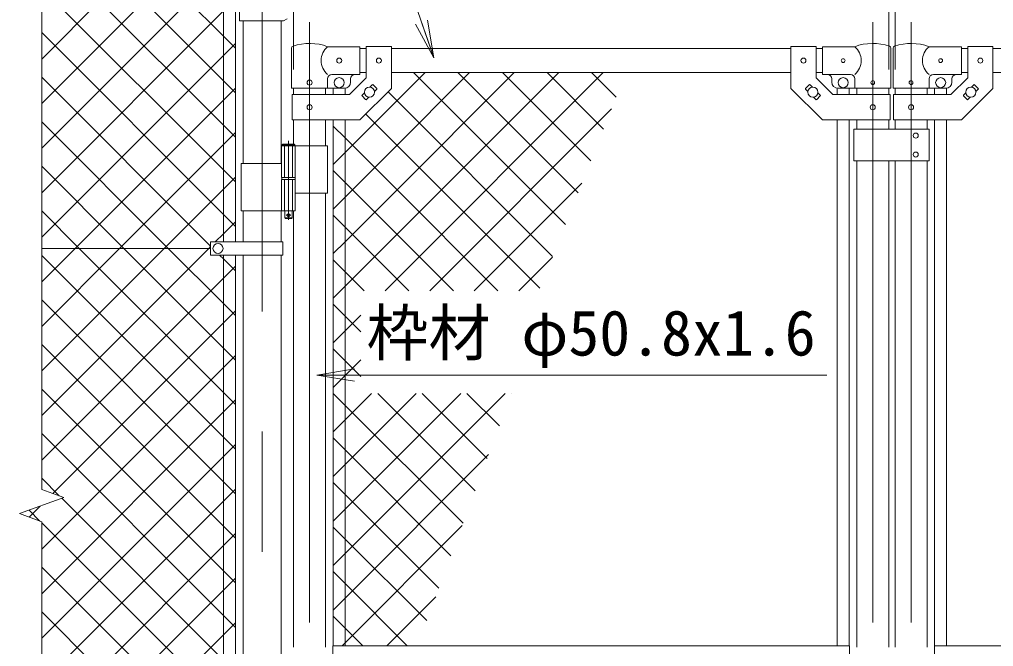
# Model space of a CAD drawing. Units: millimetres, scale not verified. Extents: x -6300 to 6300, y -4455 to 4455.
# Drawn here: x 846 to 2393, y 613 to 1608 of the extents above; entities that cross this region are included whole.
import ezdxf
from ezdxf.enums import TextEntityAlignment as Align

# ---------------------------------------------------------------- set-up
doc = ezdxf.new("R2010")
doc.units = ezdxf.units.MM
doc.header["$LTSCALE"] = 30
doc.linetypes.add('DASHED', pattern=[7.5, 6, -1.5])
doc.linetypes.add('USER1', pattern=[50.8, 31.75, -6.35, 6.35, -6.35])
for name, color, linetype, lineweight in [('0-1_D-BMK', 2, 'USER1', 13), ('0-2_D-STR1', 1, 'Continuous', 18), ('0-3_D-STR3', 3, 'Continuous', 13), ('0-7_D-STR-DIM', 7, 'Continuous', 9), ('0-8_0', 7, 'Continuous', 9), ('0-9_D-STR-TXT', 7, 'Continuous', 9), ('0-A_D-STR2', 7, 'Continuous', 9)]:
    doc.layers.add(name, color=color, linetype=linetype, lineweight=lineweight)
doc.styles.add('ＭＳ ゴシック', font='')
doc.styles.get('ＭＳ ゴシック').set_extended_font_data('MS Gothic')

# ---------------------------------------------------------------- blocks, each defined once
blk = doc.blocks.new('_Open')
at = {"layer": '0-8_0'}
blk.add_line((-30, 5), (0, 0), dxfattribs=at)
blk.add_lwpolyline([(-30, -5), (0, 0), (-30, 0)], dxfattribs=at)

msp = doc.modelspace()

# ---------------------------------------------------------------- linework, layer by layer
at = {"layer": '0-1_D-BMK'}
for p, q in [((1231.3, 2097.22), (1231.3, -798.6)), ((1306.7, 1603.71), (1306.7, -434.68)), ((2200.9, 1603.71), (2200.9, -434.68)), ((2261.7, 1603.71), (2261.7, -434.68)), ((1273.14, 1415.4), (1273.14, 1290.51)), ((1276.77, 1297.48), (1269.51, 1297.48))]:
    msp.add_line(p, q, dxfattribs=at)
at = {"layer": '0-2_D-STR1'}
for p, q in [((1201.05, 1606.08), (1201.05, 1379.48)), ((1261.55, 1606.08), (1261.55, 1379.48)), ((1386.7, 1561.98), (1396.7, 1561.98)), ((1436.7, 1561.98), (2070.9, 1561.98)), ((2110.9, 1561.98), (2120.9, 1561.98)), ((2351.7, 1561.98), (2341.7, 1561.98)), ((3025.9, 1561.98), (2391.7, 1561.98)), ((1386.7, 1523.98), (1396.7, 1523.98)), ((1436.7, 1523.98), (2070.9, 1523.98)), ((2110.9, 1523.98), (2120.9, 1523.98)), ((2351.7, 1523.98), (2341.7, 1523.98)), ((3025.9, 1523.98), (2391.7, 1523.98)), ((1281.3, 1498.98), (1281.3, 1488.93)), ((1332.1, 1498.98), (1332.1, 1488.93)), ((2175.5, 1498.98), (2175.5, 1488.93)), ((2226.3, 1498.98), (2226.3, 1488.93)), ((2236.3, 1498.98), (2236.3, 1488.93)), ((2287.1, 1498.98), (2287.1, 1488.93)), ((1281.3, 1448.93), (1281.3, 1410.48)), ((1332.1, 1448.93), (1332.1, 1407.48)), ((2175.5, 1448.93), (2175.5, 1433.93)), ((2226.3, 1448.93), (2226.3, 1433.93)), ((2236.3, 1448.93), (2236.3, 1433.93)), ((2287.1, 1448.93), (2287.1, 1433.93)), ((2175.5, 1383.93), (2175.5, 611.98)), ((2226.3, 1383.93), (2226.3, 611.98)), ((2236.3, 1383.93), (2236.3, 611.98)), ((2287.1, 1383.93), (2287.1, 611.98)), ((1332.1, 1332.48), (1332.1, 611.98)), ((1201.05, 1304.48), (1201.05, 1255.48)), ((1261.55, 1304.48), (1261.55, 1255.48)), ((1281.3, 1304.48), (1281.3, 611.98)), ((1201.05, 1234.48), (1201.05, 439.48)), ((1261.55, 1234.48), (1261.55, 439.48))]:
    msp.add_line(p, q, dxfattribs=at)
at = {"layer": '0-3_D-STR3'}
for p, q in [((1169.8, 1990.98), (1169.8, 1255.48)), ((1188.8, 1991.11), (1188.8, 1255.48)), ((1195.2, 1656.08), (1195.2, 1606.08)), ((1271.1, 1609.08), (1265.1, 1606.08)), ((1195.2, 1606.08), (1265.1, 1606.08)), ((1278.15, 1498.98), (1278.15, 1562.67)), ((1386.7, 1564.98), (1335.25, 1564.98)), ((1386.7, 1564.98), (1386.7, 1520.98)), ((1396.7, 1565.18), (1396.7, 1515.5)), ((1396.7, 1565.18), (1436.7, 1565.18)), ((1436.7, 1565.18), (1436.7, 1498.93)), ((2070.9, 1565.18), (2070.9, 1498.93)), ((2110.9, 1565.18), (2070.9, 1565.18)), ((2110.9, 1565.18), (2110.9, 1515.5)), ((2120.9, 1564.98), (2172.35, 1564.98)), ((2120.9, 1564.98), (2120.9, 1520.98)), ((2229.45, 1498.98), (2229.45, 1562.67)), ((2233.15, 1498.98), (2233.15, 1562.67)), ((2341.7, 1564.98), (2290.25, 1564.98)), ((2341.7, 1564.98), (2341.7, 1520.98)), ((2351.7, 1565.18), (2351.7, 1515.5)), ((2351.7, 1565.18), (2391.7, 1565.18)), ((2391.7, 1565.18), (2391.7, 1498.93)), ((1386.7, 1520.98), (1342.25, 1520.98)), ((2120.9, 1520.98), (2165.35, 1520.98)), ((2341.7, 1520.98), (2297.25, 1520.98)), ((1335.25, 1498.98), (1335.25, 1513.98)), ((1370.13, 1488.93), (1396.7, 1515.5)), ((1371.7, 1513.98), (1371.7, 1508.98)), ((1402.58, 1500.88), (1406.3, 1504.6)), ((1407.71, 1504.6), (1413.37, 1498.94)), ((2099.89, 1504.6), (2094.23, 1498.94)), ((2105.02, 1500.88), (2101.3, 1504.6)), ((2137.47, 1488.93), (2110.9, 1515.5)), ((2135.9, 1513.98), (2135.9, 1508.98)), ((2172.35, 1498.98), (2172.35, 1513.98)), ((2290.25, 1498.98), (2290.25, 1513.98)), ((2325.13, 1488.93), (2351.7, 1515.5)), ((2326.7, 1513.98), (2326.7, 1508.98)), ((2357.58, 1500.88), (2361.3, 1504.6)), ((2362.71, 1504.6), (2368.37, 1498.94)), ((1278.15, 1498.98), (1335.25, 1498.98)), ((1279, 1488.93), (1370.13, 1488.93)), ((1279, 1488.93), (1279, 1448.93)), ((1335.25, 1498.98), (1361.7, 1498.98)), ((1344.2, 1498.98), (1344.2, 1488.93)), ((1363.2, 1498.98), (1363.2, 1488.93)), ((1390.03, 1488.33), (1393.75, 1492.05)), ((1390.03, 1486.92), (1395.69, 1481.26)), ((1397.1, 1481.26), (1400.82, 1484.98)), ((1409.65, 1493.81), (1413.37, 1497.52)), ((2097.95, 1493.81), (2094.23, 1497.52)), ((2110.5, 1481.26), (2106.78, 1484.98)), ((2117.57, 1486.92), (2111.91, 1481.26)), ((2117.57, 1488.33), (2113.85, 1492.05)), ((2228.6, 1488.93), (2137.47, 1488.93)), ((2144.4, 1498.98), (2144.4, 1488.93)), ((2172.35, 1498.98), (2145.9, 1498.98)), ((2163.4, 1498.98), (2163.4, 1488.93)), ((2229.45, 1498.98), (2172.35, 1498.98)), ((2228.6, 1488.93), (2228.6, 1448.93)), ((2233.15, 1498.98), (2290.25, 1498.98)), ((2234, 1488.93), (2325.13, 1488.93)), ((2234, 1488.93), (2234, 1448.93)), ((2290.25, 1498.98), (2316.7, 1498.98)), ((2299.2, 1498.98), (2299.2, 1488.93)), ((2318.2, 1498.98), (2318.2, 1488.93)), ((2345.03, 1488.33), (2348.75, 1492.05)), ((2345.03, 1486.92), (2350.69, 1481.26)), ((2352.1, 1481.26), (2355.82, 1484.98)), ((2364.65, 1493.81), (2368.37, 1497.52)), ((1344.2, 1448.93), (1344.2, 614.48)), ((1363.2, 1448.93), (1363.2, 614.48)), ((2144.4, 1448.93), (2144.4, 614.48)), ((2163.4, 1448.93), (2163.4, 614.48)), ((2299.2, 1448.93), (2299.2, 614.48)), ((2318.2, 1448.93), (2318.2, 614.48)), ((2290.7, 1433.93), (2170.7, 1433.93)), ((2170.7, 1433.93), (2170.7, 1383.93)), ((2290.7, 1433.93), (2290.7, 1383.93)), ((1262.34, 1407.48), (1262.34, 1357.48)), ((1335.25, 1407.48), (1262.34, 1407.48)), ((1263.14, 1409.48), (1264.14, 1410.48)), ((1263.14, 1409.48), (1263.14, 1407.48)), ((1263.14, 1409.48), (1283.14, 1409.48)), ((1282.14, 1410.48), (1264.14, 1410.48)), ((1283.94, 1407.48), (1283.94, 1357.48)), ((1335.25, 1407.48), (1335.25, 1332.48)), ((1262.34, 1379.48), (1198, 1379.48)), ((1198, 1379.48), (1198, 1304.48)), ((2290.7, 1383.93), (2170.7, 1383.93)), ((1283.94, 1357.48), (1262.34, 1357.48)), ((1283.94, 1354.48), (1262.34, 1354.48)), ((1262.34, 1354.48), (1262.34, 1304.48)), ((1262.64, 1357.48), (1262.64, 1354.48)), ((1283.64, 1354.48), (1262.64, 1354.48)), ((1283.64, 1357.48), (1283.64, 1354.48)), ((1283.94, 1354.48), (1283.94, 1304.48)), ((1335.25, 1332.48), (1284.05, 1332.48)), ((1283.94, 1304.48), (1198, 1304.48)), ((1279.14, 1304.48), (1279.14, 1293.48)), ((1268.14, 1292.48), (1267.14, 1293.48)), ((1278.14, 1292.48), (1268.14, 1292.48)), ((1278.14, 1292.48), (1279.14, 1293.48)), ((1149.3, 1255.48), (1149.3, 1234.48)), ((1264.1, 1255.48), (1149.3, 1255.48)), ((1264.1, 1255.48), (1264.1, 1234.48)), ((881.3, 1244.98), (1149.3, 1244.98)), ((1264.1, 1234.48), (1149.3, 1234.48)), ((1169.8, 1234.48), (1169.8, 439.48)), ((1188.8, 1234.48), (1188.8, 439.48)), ((2163.8, 614.48), (1343.8, 614.48)), ((1343.8, 559.48), (1343.8, 614.48)), ((2163.8, 593.48), (2163.8, 614.48)), ((2298.8, 614.48), (3118.8, 614.48)), ((2298.8, 593.48), (2298.8, 614.48))]:
    msp.add_line(p, q, dxfattribs=at)
at = {"layer": '0-3_D-STR3', "linetype": 'DASHED'}
for p, q in [((1266.84, 1407.48), (1266.84, 1357.48)), ((1279.44, 1407.48), (1279.44, 1357.48)), ((1266.84, 1354.48), (1266.84, 1304.48)), ((1279.44, 1354.48), (1279.44, 1304.48))]:
    msp.add_line(p, q, dxfattribs=at)
at = {"layer": '0-3_D-STR3'}
for points in [[(1279, 1448.93), (1386.7, 1448.93), (1436.7, 1498.93)], [(2228.6, 1448.93), (2120.9, 1448.93), (2070.9, 1498.93)], [(2234, 1448.93), (2341.7, 1448.93), (2391.7, 1498.93)], [(1282.14, 1410.48), (1283.14, 1409.48), (1283.14, 1407.48)], [(1267.14, 1304.48), (1267.14, 1293.48), (1279.14, 1293.48)]]:
    msp.add_lwpolyline(points, dxfattribs=at)
for centre, radius in [((1353.7, 1542.98), 4), ((1416.7, 1542.93), 4), ((2090.9, 1542.93), 4), ((2371.7, 1542.93), 4), ((2153.9, 1542.98), 3), ((2308.7, 1542.98), 3), ((1353.7, 1507.98), 8), ((2153.9, 1507.98), 8), ((2308.7, 1507.98), 8), ((1306.7, 1507.98), 4), ((1401.7, 1492.93), 8), ((2105.9, 1492.93), 8), ((2200.9, 1507.98), 3), ((2261.7, 1507.98), 3), ((2356.7, 1492.93), 8), ((1306.7, 1468.93), 4), ((2200.9, 1468.93), 4), ((2261.7, 1468.93), 4), ((2269.21, 1423.93), 4), ((2269.21, 1393.93), 4), ((1273.14, 1297.48), 2.5), ((1161.3, 1244.98), 8)]:
    msp.add_circle(centre, radius, dxfattribs=at)
for centre, radius, start, end in [((1281.45, 1562.67), 3.3, 109.22051, 180), ((1306.7, 1490.25), 80, 69.0916, 109.22051), ((1353.45, 1542.98), 28.55, 129.59418, 230.40582), ((2200.9, 1490.25), 80, 70.77949, 110.9084), ((2154.15, 1542.98), 28.55, 309.59418, 50.40582), ((2226.15, 1562.67), 3.3, 0, 70.77949), ((2236.45, 1562.67), 3.3, 109.22051, 180), ((2261.7, 1490.25), 80, 69.0916, 109.22051), ((2308.45, 1542.98), 28.55, 129.59418, 230.40582), ((1342.25, 1513.98), 7, 90, 180), ((1378.7, 1513.98), 7, 90, 180), ((2128.9, 1513.98), 7, 0, 90), ((2165.35, 1513.98), 7, 0, 90), ((2297.25, 1513.98), 7, 90, 180), ((2333.7, 1513.98), 7, 90, 180), ((1361.7, 1508.98), 10, 270, 0), ((1407, 1503.89), 1, 45, 135), ((2100.6, 1503.89), 1, 45, 135), ((2145.9, 1508.98), 10, 180, 270), ((2316.7, 1508.98), 10, 270, 0), ((2362, 1503.89), 1, 45, 135), ((1390.74, 1487.62), 1, 135, 225), ((1412.66, 1498.23), 1, 315, 45), ((2094.94, 1498.23), 1, 135, 225), ((2116.86, 1487.62), 1, 315, 45), ((2345.74, 1487.62), 1, 135, 225), ((2367.66, 1498.23), 1, 315, 45), ((1396.4, 1481.97), 1, 225, 315), ((2111.2, 1481.97), 1, 225, 315), ((2351.4, 1481.97), 1, 225, 315)]:
    msp.add_arc(centre, radius, start, end, dxfattribs=at)
at = {"layer": '0-7_D-STR-DIM'}
for p, q in [((1281.3, 1528.98), (1281.3, 2341.98)), ((2226.3, 1528.98), (2226.3, 2341.98)), ((2226.3, 1528.98), (2226.3, 2341.98)), ((2236.3, 1528.98), (2236.3, 2341.98)), ((2236.3, 1528.98), (2236.3, 2341.98)), ((881.3, 862.63), (881.3, 2124.98)), ((916.54, 849.8), (881.3, 862.63)), ((846.06, 824.15), (916.54, 849.8)), ((881.3, 811.33), (846.06, 824.15)), ((881.3, -531.02), (881.3, 811.33))]:
    msp.add_line(p, q, dxfattribs=at)
at = {"layer": '0-9_D-STR-TXT'}
for points in [[(2113.04, 1764.07), (1428.74, 1764.07), (1503.34, 1549.24)], [(2127.74, 1044.06), (1601.49, 1044.06), (1319.95, 1044.06)]]:
    msp.add_lwpolyline(points, dxfattribs=at)
at = {"layer": '0-A_D-STR2'}
for p, q in [((1169.8, 1581.76), (881.3, 1870.26)), ((881.3, 1545.47), (1169.8, 1833.97)), ((1169.8, 1511.05), (881.3, 1799.55)), ((881.3, 1474.75), (1169.8, 1763.25)), ((1169.8, 1440.34), (881.3, 1728.84)), ((881.3, 1404.04), (1169.8, 1692.54)), ((1169.8, 1369.63), (881.3, 1658.13)), ((881.3, 1333.33), (1169.8, 1621.83)), ((1169.8, 1298.91), (881.3, 1587.41)), ((1188.8, 1562.76), (1169.8, 1581.76)), ((1169.8, 1551.12), (1188.8, 1570.12)), ((881.3, 1262.62), (1169.8, 1551.12)), ((1149.3, 1248.7), (881.3, 1516.7)), ((1436.7, 1470.54), (1490.14, 1523.98)), ((1436.7, 1399.83), (1560.85, 1523.98)), ((1436.7, 1329.12), (1631.56, 1523.98)), ((1436.7, 1258.41), (1702.27, 1523.98)), ((1712.77, 1282.73), (1471.53, 1523.98)), ((1732.93, 1333.29), (1542.24, 1523.98)), ((1753.08, 1383.85), (1612.95, 1523.98)), ((1773.23, 1434.4), (1683.66, 1523.98)), ((1793.39, 1484.96), (1754.37, 1523.98)), ((1188.8, 1492.05), (1169.8, 1511.05)), ((1169.8, 1480.41), (1188.8, 1499.41)), ((1436.7, 1488.1), (1431.28, 1493.51)), ((1692.62, 1232.18), (1436.7, 1488.1)), ((934.37, 1244.98), (1169.8, 1480.41)), ((1363.2, 1397.04), (1436.7, 1470.54)), ((1436.7, 1417.38), (1395.93, 1458.16)), ((1497.43, 1177.72), (1785.91, 1466.19)), ((1082.32, 1244.98), (881.3, 1445.99)), ((1188.8, 1421.34), (1169.8, 1440.34)), ((1344.2, 1448.75), (1344.38, 1448.93)), ((1363.2, 1420.17), (1344.2, 1439.17)), ((1169.8, 1409.7), (1188.8, 1428.7)), ((1005.08, 1244.98), (1169.8, 1409.7)), ((1436.7, 1346.67), (1363.2, 1420.17)), ((1672.46, 1181.62), (1436.7, 1417.38)), ((1344.2, 1378.04), (1363.2, 1397.04)), ((1363.2, 1326.33), (1436.7, 1399.83)), ((1011.6, 1244.98), (881.3, 1375.28)), ((1188.8, 1350.63), (1169.8, 1369.63)), ((1363.2, 1349.46), (1344.2, 1368.46)), ((1169.8, 1338.99), (1188.8, 1357.99)), ((1436.7, 1275.96), (1363.2, 1349.46)), ((1605.66, 1177.72), (1436.7, 1346.67)), ((1568.14, 1177.72), (1739.03, 1348.61)), ((1075.79, 1244.98), (1169.8, 1338.99)), ((1344.2, 1307.33), (1363.2, 1326.33)), ((1363.2, 1255.62), (1436.7, 1329.12)), ((940.89, 1244.98), (881.3, 1304.57)), ((1188.8, 1279.91), (1169.8, 1298.91)), ((1534.95, 1177.72), (1436.7, 1275.96)), ((1344.2, 1236.62), (1363.2, 1255.62)), ((1363.2, 1184.91), (1436.7, 1258.41)), ((881.3, 1191.91), (934.37, 1244.98)), ((881.3, 1121.2), (1005.08, 1244.98)), ((881.3, 1050.49), (1075.79, 1244.98)), ((1169.8, 1016.07), (940.89, 1244.98)), ((1169.8, 1086.78), (1011.6, 1244.98)), ((1169.8, 1157.49), (1082.32, 1244.98)), ((1169.8, 945.36), (881.3, 1233.86)), ((1638.85, 1177.72), (1692.16, 1231.02)), ((1344.2, 1165.91), (1363.2, 1184.91)), ((1169.8, 874.65), (881.3, 1163.15)), ((1188.8, 1138.49), (1169.8, 1157.49)), ((1363.2, 1137.33), (1344.2, 1156.33)), ((1388.08, 1112.45), (1363.2, 1137.33)), ((1169.8, 803.94), (881.3, 1092.44)), ((1188.8, 1067.78), (1169.8, 1086.78)), ((1363.2, 1066.62), (1344.2, 1085.62)), ((1169.8, 1056.15), (1188.8, 1075.15)), ((881.3, 767.65), (1169.8, 1056.15)), ((1388.08, 1041.74), (1363.2, 1066.62)), ((1169.8, 733.23), (881.3, 1021.73)), ((1188.8, 997.07), (1169.8, 1016.07)), ((1363.2, 995.91), (1344.2, 1014.91)), ((1363.2, 972.78), (1405.25, 1014.83)), ((1363.2, 902.06), (1475.96, 1014.83)), ((1363.2, 831.35), (1546.67, 1014.83)), ((1363.2, 760.64), (1617.38, 1014.83)), ((1569.58, 860.24), (1415, 1014.83)), ((1588.78, 911.75), (1485.71, 1014.83)), ((1607.99, 963.25), (1556.42, 1014.83)), ((1627.2, 1014.75), (1627.13, 1014.83)), ((1169.8, 985.44), (1188.8, 1004.44)), ((1550.37, 808.74), (1363.2, 995.91)), ((881.3, 696.94), (1169.8, 985.44)), ((1344.2, 953.78), (1363.2, 972.78)), ((1169.8, 662.52), (881.3, 951.02)), ((1188.8, 926.36), (1169.8, 945.36)), ((1363.2, 925.2), (1344.2, 944.2)), ((1169.8, 914.73), (1188.8, 933.73)), ((881.3, 626.23), (1169.8, 914.73)), ((1531.16, 757.24), (1363.2, 925.2)), ((1344.2, 883.06), (1363.2, 902.06)), ((909.09, 852.51), (881.3, 880.31)), ((1188.8, 855.65), (1169.8, 874.65)), ((1363.2, 854.49), (1344.2, 873.49)), ((1169.8, 844.02), (1188.8, 863.02)), ((1511.95, 705.74), (1363.2, 854.49)), ((861.48, 818.54), (879.13, 836.19)), ((881.3, 555.52), (1169.8, 844.02)), ((878.58, 812.32), (861.23, 829.67)), ((1344.2, 812.35), (1363.2, 831.35)), ((1188.8, 784.94), (1169.8, 803.94)), ((1169.8, 773.31), (1188.8, 792.31)), ((1363.2, 783.78), (1344.2, 802.78)), ((881.3, 484.81), (1169.8, 773.31)), ((1492.74, 654.24), (1363.2, 783.78)), ((1344.2, 741.64), (1363.2, 760.64)), ((1188.8, 714.23), (1169.8, 733.23)), ((1169.8, 702.59), (1188.8, 721.59)), ((896.18, 428.98), (1169.8, 702.59)), ((1429.17, 614.48), (1506.91, 692.22)), ((1120.5, 428.98), (881.3, 668.18)), ((1188.8, 643.52), (1169.8, 662.52)), ((1169.8, 631.88), (1188.8, 650.88)), ((966.89, 428.98), (1169.8, 631.88))]:
    msp.add_line(p, q, dxfattribs=at)
for points in [[(1426.72, 1177.72), (1436.7, 1187.7), (1772.98, 1523.98)], [(1157, 1255.48), (1169.8, 1268.28), (1188.8, 1287.28)], [(1464.24, 1177.72), (1436.7, 1205.25), (1363.2, 1278.75), (1344.2, 1297.75)], [(881.3, 979.78), (1146.5, 1244.98), (1149.3, 1247.78)], [(1188.8, 1209.2), (1169.8, 1228.2), (1163.53, 1234.48)], [(1393.53, 1177.72), (1363.2, 1208.04), (1344.2, 1227.04)], [(881.3, 909.07), (1169.8, 1197.57), (1188.8, 1216.57)], [(899.09, 856.15), (1169.8, 1126.86), (1188.8, 1145.86)], [(1344.2, 1095.2), (1363.2, 1114.2), (1388.08, 1139.08)], [(1344.2, 1024.49), (1363.2, 1043.49), (1388.08, 1068.37)], [(1344.2, 670.93), (1363.2, 689.93), (1591.03, 917.76)], [(1188.8, 572.81), (1169.8, 591.81), (913.07, 848.54)], [(1188.8, 502.1), (1169.8, 521.1), (881.3, 809.6)], [(1358.46, 614.48), (1363.2, 619.22), (1548.97, 804.99)], [(1180.71, 439.48), (1169.8, 450.39), (881.3, 738.89)], [(1461.79, 614.48), (1363.2, 713.07), (1344.2, 732.07)], [(1391.08, 614.48), (1363.2, 642.36), (1344.2, 661.36)]]:
    msp.add_lwpolyline(points, dxfattribs=at)

# ---------------------------------------------------------------- block references
at = {"layer": '0-9_D-STR-TXT', "xscale": 2, "yscale": 2}
for p, rotation in [((1504, 1547.36), 289.14937), ((1317.95, 1044.06), 180)]:
    msp.add_blockref('_Open', p, dxfattribs=dict(at, rotation=rotation))

# ---------------------------------------------------------------- texts
at = {"layer": '0-9_D-STR-TXT', "style": 'ＭＳ ゴシック'}
msp.add_text('枠材 φ50.8x1.6', height=72.14, dxfattribs=at).set_placement((1397.11, 1053.27), align=Align.BOTTOM_LEFT)

doc.saveas('drawing.dxf')
